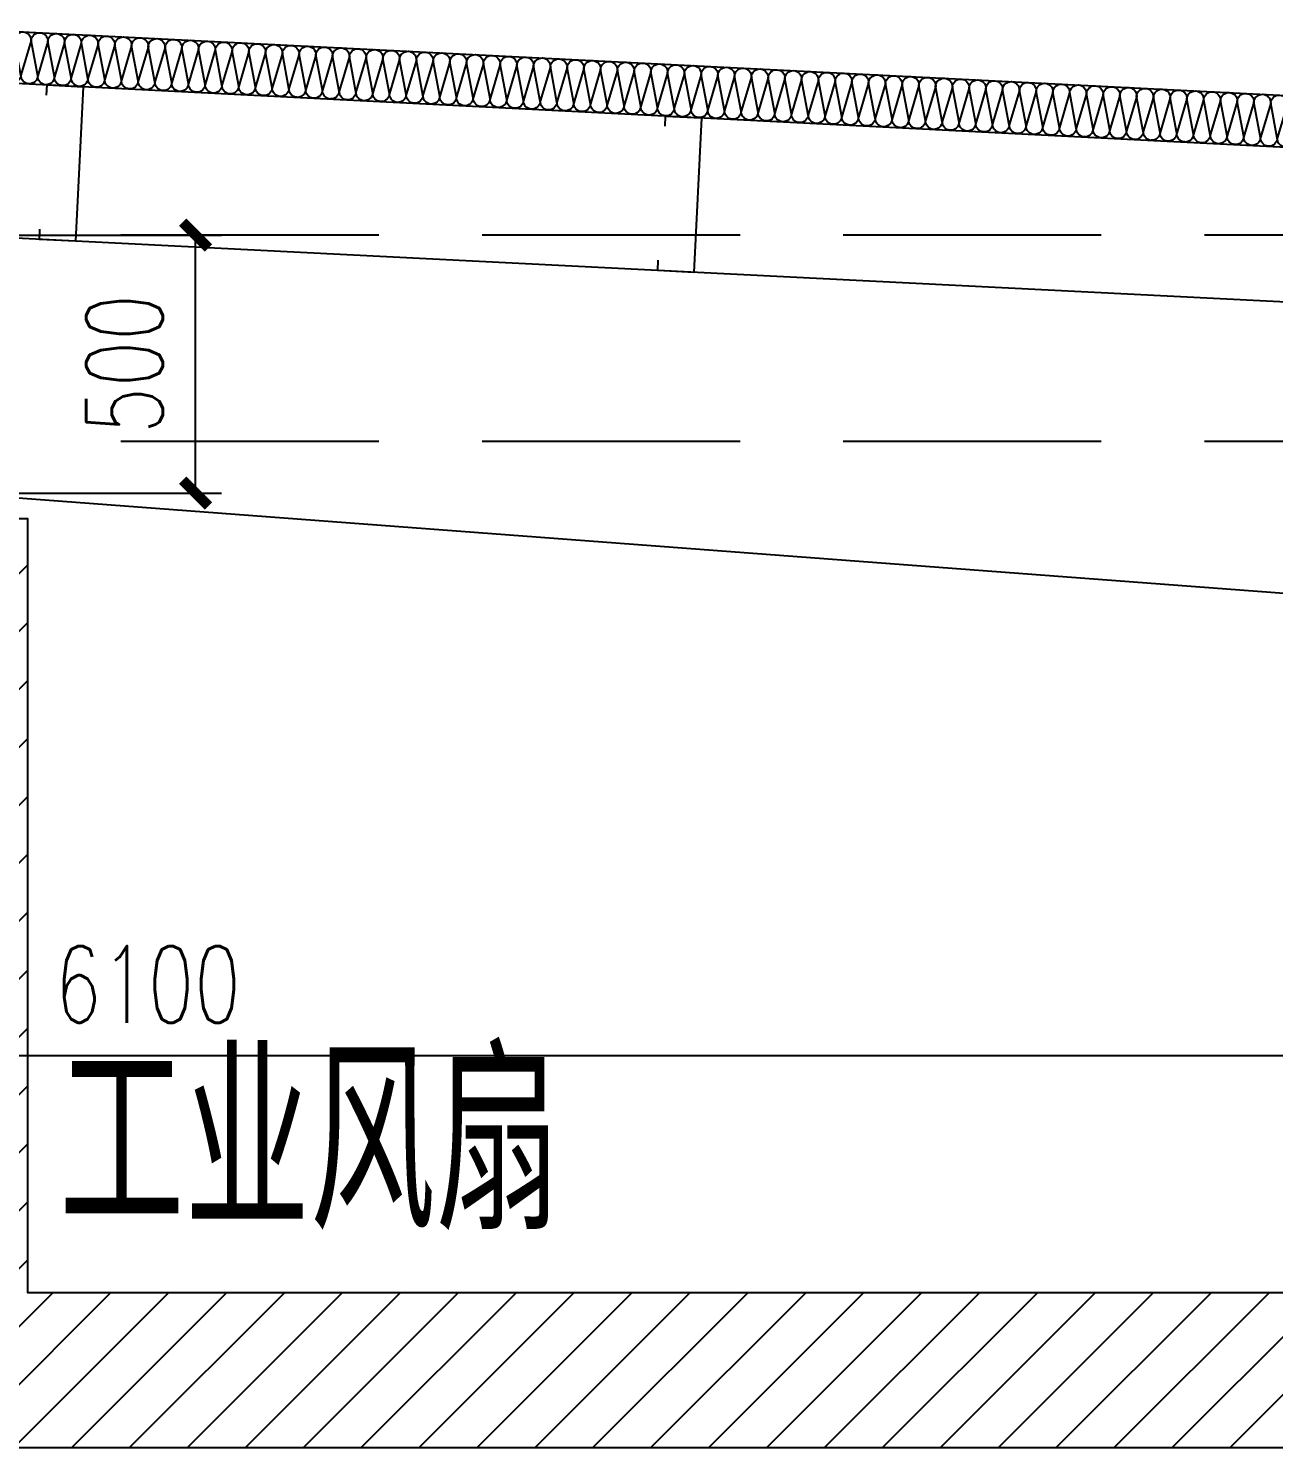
# Model space of a CAD drawing. Extents: x -1899985 to -450366, y 556196 to 2151267.
# Drawn here: x -1744209 to -1741796, y 578007 to 580758 of the extents above; entities that cross this region are included whole.
import ezdxf

# ---------------------------------------------------------------- set-up
doc = ezdxf.new("R2010")
doc.units = 0
doc.header["$LTSCALE"] = 1000
doc.header["$MEASUREMENT"] = 0
doc.linetypes.add('__DASH', pattern=[0.35, 0.25, -0.1])
doc.linetypes.add('DOTE', pattern=[2.42, 2, -0.2, 0.02, -0.2])
doc.layers.get('Defpoints').update_dxf_attribs({"color": 210})
for name, color, linetype in [('A-AXIS-DOTE', 14, 'DOTE'), ('A-HATCH-2', 251, 'Continuous'), ('A-LIN-V', 9, 'Continuous'), ('AS-COLN', 6, 'Continuous'), ('建-尺寸', 3, 'Continuous'), ('建-文字', 7, 'Continuous')]:
    doc.layers.add(name, color=color, linetype=linetype)
doc.styles.add('A-DIM_T3', font='SIMPLEX', dxfattribs={"width": 0.705882, "bigfont": 'GBCBIG'})
doc.styles.add('A-STANDARD', font='SIMPLEX', dxfattribs={"bigfont": 'GBCBIG'})
doc.dimstyles.new('A-DIM&&50', dxfattribs={"dimtxt": 148.75, "dimasz": 50, "dimexe": 50, "dimexo": 50, "dimgap": 63.125, "dimtad": 1, "dimdec": 0, "dimzin": 0, "dimdsep": 46, "dimtxsty": 'A-DIM_T3', "dimblk": 'ARCHTICK', "dimcen": 0.09, "dimclrt": 7, "dimazin": 2, "dimtfac": 1, "dimtdec": 0, "dimtix": 1, "dimtmove": 2, "dimatfit": 3, "dimfxl": 0, "dimtolj": 1, "dimtzin": 0, "dimarcsym": 0})

# ---------------------------------------------------------------- blocks, each defined once
blk = doc.blocks.new('_ArchTick')
at = {"color": 0, "linetype": 'ByBlock', "const_width": 0.4}
blk.add_lwpolyline([(-0.5, -0.5), (0.5, 0.5)], dxfattribs=at)
blk = doc.blocks.new('*D488')
at = {"layer": 'Defpoints', "color": 0}
for p in [(3050, 1060.2), (-3050, 600), (3050, 600)]:
    blk.add_point(p, dxfattribs=at)
at = {"layer": '建-尺寸', "color": 0, "lineweight": -2}
for p, q in [((-3050, 650), (-3050, 1110.2)), ((3050, 650), (3050, 1110.2)), ((-3050, 1060.2), (3050, 1060.2))]:
    blk.add_line(p, q, dxfattribs=at)
at = {"layer": '建-尺寸', "color": 0, "lineweight": -2, "xscale": 50, "yscale": 50, "zscale": 50, "rotation": 180}
blk.add_blockref('_ArchTick', (-3050, 1060.2), dxfattribs=at)
at = {"layer": '建-尺寸', "color": 0, "lineweight": -2, "xscale": 50, "yscale": 50, "zscale": 50}
blk.add_blockref('_ArchTick', (3050, 1060.2), dxfattribs=at)
at = {"layer": '建-尺寸', "color": 7, "insert": (382.4, 1197.7), "char_height": 148.75, "attachment_point": 5, "style": 'A-DIM_T3'}
blk.add_mtext('\\A1;6100', dxfattribs=at)
blk = doc.blocks.new('*D489')
at = {"layer": 'Defpoints', "color": 0}
for p in [(8200, 1100), (8725, 1100), (8200, 600)]:
    blk.add_point(p, dxfattribs=at)
at = {"layer": '建-尺寸', "color": 0, "lineweight": -2}
for p, q in [((8250, 1100), (8775, 1100)), ((8725, 600), (8725, 1100)), ((8250, 600), (8775, 600))]:
    blk.add_line(p, q, dxfattribs=at)
at = {"layer": '建-尺寸', "color": 0, "lineweight": -2, "xscale": 50, "yscale": 50, "zscale": 50}
for p, rotation in [((8725, 1100), 90), ((8725, 600), 270)]:
    blk.add_blockref('_ArchTick', p, dxfattribs=dict(at, rotation=rotation))
at = {"layer": '建-尺寸', "color": 7, "insert": (8587.5, 850), "char_height": 148.75, "attachment_point": 5, "rotation": 90, "style": 'A-DIM_T3'}
blk.add_mtext('\\A1;500', dxfattribs=at)
blk = doc.blocks.new('CURVEPATTERNLIB$SYSLIB$岩棉板')
at = {"color": 0}
for p, q in [((0, -17), (12, -67)), ((12, -67), (24, -17))]:
    blk.add_line(p, q, dxfattribs=at)
for centre, start, end in [((12, -17), 0, 180), ((0, -67), 270, 0), ((24, -67), 180, 270)]:
    blk.add_arc(centre, 12, start, end, dxfattribs=at)
blk = doc.blocks.new('G$C2C10B007')
at = {"layer": 'A-LIN-V'}
h = blk.add_hatch(dxfattribs=at)
h.set_pattern_fill('ANSI31', color=252, scale=50)
h.set_pattern_definition([(45, (0, 400), (-56.1266, 56.1266), [])])
h.paths.add_polyline_path([(-150, 600), (-3050, 600), (-3050, 300), (3050, 300), (3050, 600), (150, 600), (150, 2100), (-150, 2100)])
blk.add_lwpolyline([(-150, 600), (-3050, 600), (-3050, 300), (3050, 300), (3050, 600), (150, 600), (150, 2100), (-150, 2100), (-150, 600)], dxfattribs=at)
at = {"layer": '建-文字', "style": 'A-STANDARD'}
blk.add_text('工业风扇', height=337.59, dxfattribs=at).set_placement((210.4, 722.5))
at = {"layer": '建-尺寸'}
dim = blk.add_linear_dim(base=(3050, 1060.2), p1=(-3050, 600), p2=(3050, 600), angle=0, dimstyle='A-DIM&&50', dxfattribs=at)
dim.commit()
dim.dimension.update_dxf_attribs({"geometry": '*D488', "text_midpoint": (382.4, 1197.7), "dimtype": 161})
blk = doc.blocks.new('G$C845E5159')
at = {"layer": 'A-LIN-V', "color": 2}
for p, q in [((16200, 700), (8250, 1100)), ((16200, 0), (8250, 600))]:
    blk.add_line(p, q, dxfattribs=at)
at = {"layer": 'A-LIN-V'}
for points in [[(8436.4, 1371), (8437.4, 1390.9), (8507.3, 1387.4), (8492.3, 1087.8), (8422.3, 1091.3), (8423.3, 1111.3)], [(9634.9, 1310.7), (9635.9, 1330.6), (9705.8, 1327.1), (9690.7, 1027.5), (9620.8, 1031), (9621.8, 1051)]]:
    blk.add_lwpolyline(points, dxfattribs=at)
at = {"layer": 'AS-COLN'}
for p, q in [((8250, 1500.5), (16098.9, 1105.6)), ((8250, 1400.4), (16099.9, 1005.4))]:
    blk.add_line(p, q, dxfattribs=at)
at = {"layer": 'A-HATCH-2', "xscale": -1.354458951392196, "yscale": 1.351351351351351, "zscale": 1.351351351351351, "rotation": 357.1196224471509}
for p in [(8407.4, 1499.6), (8439.9, 1498), (8472.3, 1496.3), (8504.8, 1494.7), (8537.3, 1493.1), (8569.7, 1491.4), (8602.2, 1489.8), (8634.7, 1488.2), (8667.1, 1486.5), (8699.6, 1484.9), (8732.1, 1483.3), (8764.5, 1481.6), (8797, 1480), (8829.5, 1478.4), (8861.9, 1476.7), (8894.4, 1475.1), (8926.9, 1473.5), (8959.3, 1471.8), (8991.8, 1470.2), (9024.3, 1468.6), (9056.7, 1466.9), (9089.2, 1465.3), (9121.7, 1463.7), (9154.1, 1462), (9186.6, 1460.4), (9219.1, 1458.8), (9251.5, 1457.1), (9284, 1455.5), (9316.5, 1453.9), (9348.9, 1452.2), (9381.4, 1450.6), (9413.9, 1449), (9446.3, 1447.3), (9478.8, 1445.7), (9511.3, 1444.1), (9543.7, 1442.4), (9576.2, 1440.8), (9608.7, 1439.2), (9641.1, 1437.5), (9673.6, 1435.9), (9706.1, 1434.3), (9738.5, 1432.6), (9771, 1431), (9803.4, 1429.4), (9835.9, 1427.7), (9868.4, 1426.1), (9900.8, 1424.5), (9933.3, 1422.8), (9965.8, 1421.2), (9998.2, 1419.6), (10030.7, 1417.9), (10063.2, 1416.3), (10095.6, 1414.7), (10128.1, 1413), (10160.6, 1411.4), (10193, 1409.8), (10225.5, 1408.1), (10258, 1406.5), (10290.4, 1404.9), (10322.9, 1403.2), (10355.4, 1401.6), (10387.8, 1400), (10420.3, 1398.3), (10452.8, 1396.7), (10485.2, 1395.1), (10517.7, 1393.4), (10550.2, 1391.8), (10582.6, 1390.1), (10615.1, 1388.5), (10647.6, 1386.9), (10680, 1385.2), (10712.5, 1383.6), (10745, 1382), (10777.4, 1380.3), (10809.9, 1378.7), (10842.4, 1377.1)]:
    blk.add_blockref('CURVEPATTERNLIB$SYSLIB$岩棉板', p, dxfattribs=at)
at = {"layer": 'A-LIN-V'}
blk.add_blockref('G$C2C10B007', (8250, -1550), dxfattribs=at)
at = {"layer": '建-尺寸'}
dim = blk.add_aligned_dim(p1=(8200, 600), p2=(8200, 1100), distance=-525, dimstyle='A-DIM&&50', dxfattribs=at)
dim.commit()
dim.dimension.update_dxf_attribs({"geometry": '*D489', "text_midpoint": (8587.5, 850)})

msp = doc.modelspace()

# ---------------------------------------------------------------- linework, layer by layer
at = {"layer": 'A-AXIS-DOTE', "linetype": '__DASH', "ltscale": 2}
for p, q in [((-1669330, 580357.5), (-1785568.2, 580357.5)), ((-1669330, 579957.5), (-1785568.2, 579957.5))]:
    msp.add_line(p, q, dxfattribs=at)

# ---------------------------------------------------------------- block references
at = {"layer": 'A-LIN-V'}
msp.add_blockref('G$C845E5159', (-1752610.4, 579257.5), dxfattribs=at)

doc.saveas('drawing.dxf')
